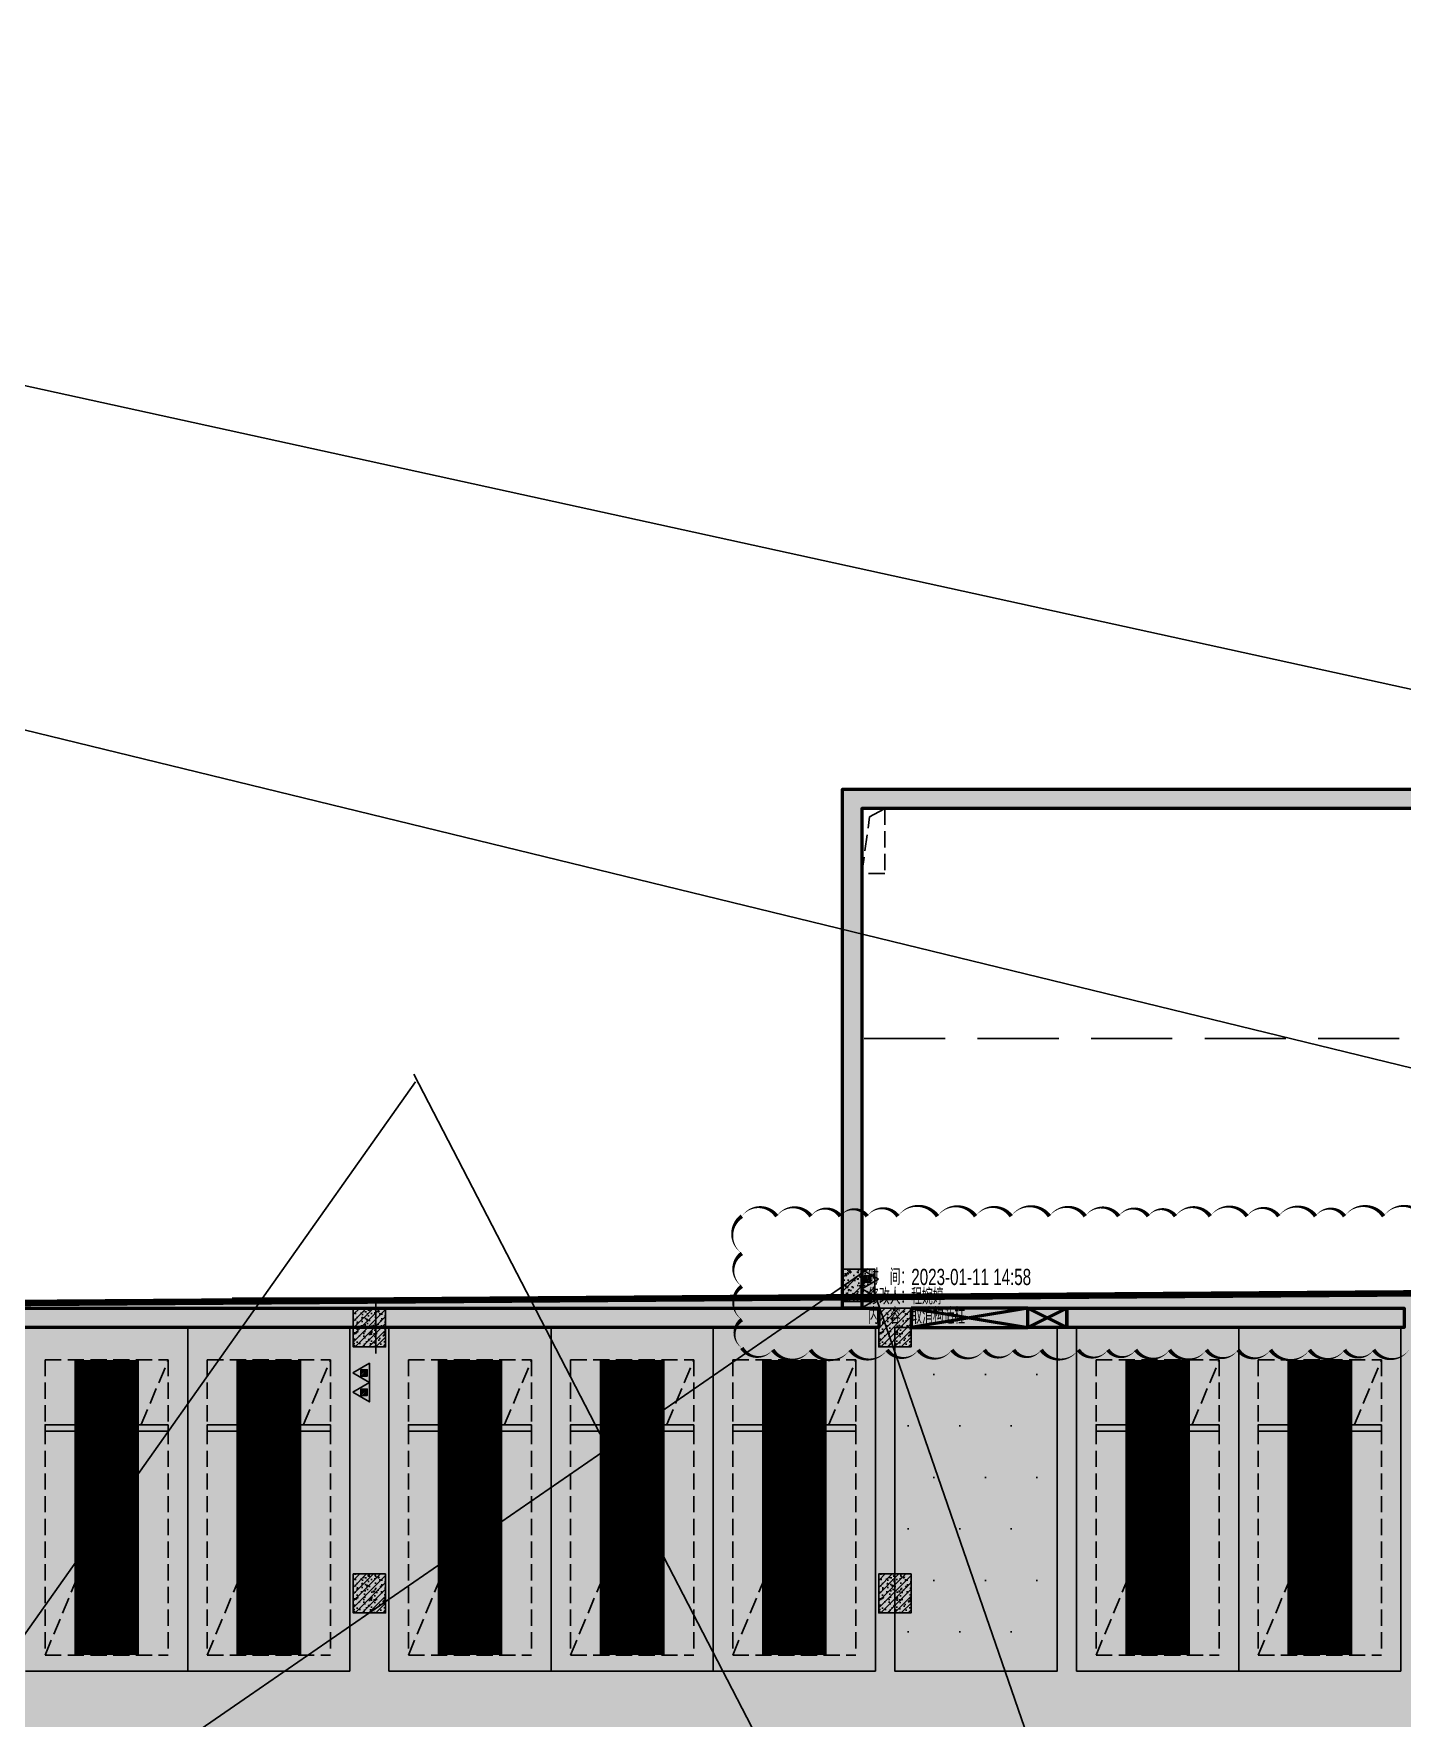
# Model space of a CAD drawing. Extents: x -1338203 to 1886333, y -530034 to 1031844.
# Drawn here: x 597312 to 618408, y 202954 to 228924 of the extents above; entities that cross this region are included whole.
import ezdxf

# ---------------------------------------------------------------- set-up
doc = ezdxf.new("R2010")
doc.units = 0
doc.header["$LTSCALE"] = 1000
doc.header["$MEASUREMENT"] = 0
for name, pattern in [('$2$DASH', [0.35, 0.25, -0.1]), ('A-001-平面B2$0$__DASH', [0.35, 0.25, -0.1]), ('DASH', [0.35, 0.25, -0.1])]:
    doc.linetypes.add(name, pattern=pattern)
for name, color, linetype in [('$0$0A-O-HOLE', 52, 'Continuous'), ('$0$DIM_SYMB', 3, 'Continuous'), ('0A-P-PKNG-LINE', 9, 'Continuous'), ('A-001-平面参照B1$0$0A-ELEV-PATT', 8, 'Continuous'), ('A-001-平面参照B1$0$AUDIT_D_220531184525-2', 40, 'Continuous'), ('p-a-regular', 5, 'Continuous'), ('S001地下一墙柱$0$0S-CW-HATCH', 251, 'Continuous'), ('S001地下一墙柱$0$0S-CW-HATCH-UP', 251, 'Continuous'), ('S001地下一墙柱$0$S001地下一墙柱$0$0S-CC-LINE', 52, 'Continuous'), ('S001地下一墙柱$0$S001地下一墙柱$0$0S-CW-HATCH', 251, 'Continuous'), ('S001地下一墙柱$0$S001地下一墙柱$0$0S-CW-HATCH-UP', 251, 'Continuous'), ('S001地下一墙柱$0$S001地下一墙柱$0$S001地下一墙柱$0$0S-CC-LINE', 52, 'Continuous'), ('负一层消火栓$0$0P-DIM-FH', 3, 'Continuous'), ('负一层消火栓$0$0P-EQUIP-FH', 7, 'Continuous')]:
    doc.layers.add(name, color=color, linetype=linetype)
for name, color, linetype, plot in [('A-17-平面B1$0$AAD-A-MODIFY_20230109', 201, 'Continuous', False), ('A-17-平面B1$0$AAD-A-MODIFY_20230111', 201, 'Continuous', False), ('AAD-A-PROOF', 30, 'Continuous', False)]:
    doc.layers.add(name, color=color, linetype=linetype, plot=plot)
doc.layers.add('p-a-regular-narrow', color=7, linetype='Continuous', true_color=0x9600ff)
doc.layers.add('p-a-wall', color=7, linetype='Continuous', lineweight=50)
doc.layers.add('p-h-walkable', color=7, linetype='Continuous', lineweight=70, true_color=0xf0f0f0)
doc.styles.add('A-17-平面B1$0$AAD-TXT', font='aad-txt.shx', dxfattribs={"width": 0.7, "bigfont": 'aad-hztxt.shx'})
pattern_1 = [(45, (-9296980.81, -620439.075), (-53.0330086, 53.0330086), []), (50, (-9296980.81, -620439.08), (215.1780548, -18.8256405), [22.5, -247.5]), (355, (-9296980.8, -620439.08), (-41.6254, 225.65764), [18, -198]), (100.4514, (-9296962.88, -620440.64), (173.5528145, 206.8318626), [19.122057, -210.3426336]), (46.1842, (-9296980.8, -620379.08), (320.1723146, -49.655704), [33.75, -371.25]), (96.6356, (-9296954.13, -620383.2), (280.398812, 292.235361), [28.683086, -315.5139]), (351.1842, (-9296980.8, -620379.08), (280.398584, 292.23558), [27, -297]), (21, (-9296950.81, -620394.08), (179.0721156, -120.7856672), [22.5, -247.5]), (326, (-9296950.8, -620394.08), (72.9945996, 217.5450135), [18, -198]), (71.4514, (-9296935.89, -620404.14), (252.0667886, 96.759149), [19.122057, -210.3426336]), (37.5, (-9296980.81, -620439.075), (3.6479566, 99.86815615), [0, -195.6, 0, -201, 0, -198.75]), (7.5, (-9296980.81, -620439.08), (78.9208612, 118.3235136), [0, -114.6, 0, -191.1, 0, -75.75]), (327.5, (-9297047.71, -620439.075), (160.14673085, -6.7664615), [0, -75, 0, -234, 0, -310.5]), (317.5, (-9297077.71, -620439.08), (174.9558508, 30.0314947), [0, -97.5, 0, -155.4, 0, -220.5])]

# ---------------------------------------------------------------- blocks, each defined once
blk = doc.blocks.new('A-001-平面参照B1')
at = {"layer": 'A-001-平面参照B1$0$0A-ELEV-PATT'}
h = blk.add_hatch(dxfattribs=at)
h.set_pattern_fill('DOTS', color=256, scale=500)
h.set_pattern_definition([(0, (-766365.4, -306889.1), (396.875, 793.75), [0, -793.75])])
h.paths.add_polyline_path([(-155779, -97910), (-153279, -97910), (-153279, -103210), (-155779, -103210)])
at = {"layer": 'A-001-平面参照B1$0$AUDIT_D_220531184525-2', "ltscale": 0.002}
blk.add_lwpolyline([(-155779, -97910), (-153279, -97910), (-153279, -103210), (-155779, -103210)], close=True, dxfattribs=at)
blk = doc.blocks.new('A$C2C814229')
at = {"layer": '$0$0A-O-HOLE', "linetype": 'DASH'}
blk.add_lwpolyline([(-156288, -89910), (-155935, -89910), (-155935, -90911), (-156288, -90911)], close=True, dxfattribs=at)
blk.add_lwpolyline([(-156287, -90908), (-156169, -90036), (-155935, -89910)], dxfattribs=at)
blk = doc.blocks.new('负一层消火栓$0$$TwtSys$00000546')
h = blk.add_hatch()
h.set_pattern_fill('ANSI31', color=256, scale=200, style=0)
h.set_pattern_definition([(45, (-38543.802, -6670.83), (-17.67767, 17.67767), [])])
h.paths.add_polyline_path([(-65, 174), (65, 174), (65, 44), (-65, 44)])
for points in [[(0, 344), (-198, 0), (198, 0)], [(-65, 174), (65, 174), (65, 44), (-65, 44)]]:
    blk.add_lwpolyline(points, close=True)
blk = doc.blocks.new('负一层消火栓')
at = {"layer": '负一层消火栓$0$0P-DIM-FH'}
for p, q in [((-163779, -97460, 800), (-165994, -97460, 800)), ((-163779, -98310, 800), (-163779, -97460, 800))]:
    blk.add_line(p, q, dxfattribs=at)
at = {"layer": '负一层消火栓$0$0P-EQUIP-FH', "zscale": 0.75}
for p, xscale, yscale, rotation in [((-156288, -97164), 0.75, 0.75, 270), ((-156288, -97461), 0.75, 0.75, 270), ((-163879, -98611, 800), -0.7500000000000013, 0.7500000000000013, 90), ((-163879, -98909, 800), -0.7500000000000013, 0.7500000000000013, 90)]:
    blk.add_blockref('负一层消火栓$0$$TwtSys$00000546', p, dxfattribs=dict(at, xscale=xscale, yscale=yscale, rotation=rotation))
blk = doc.blocks.new('剖面位置')
at = {"layer": '$0$DIM_SYMB', "linetype": '$2$DASH', "ltscale": 5}
blk.add_lwpolyline([(-156254, -93458), (-109911, -93458)], dxfattribs=at)
blk.add_lwpolyline([(-156254, -93458), (-109911, -93458)], dxfattribs=at)
blk = doc.blocks.new('A-17-平面B1')
at = {"layer": 'A-17-平面B1$0$AAD-A-MODIFY_20230109', "color": 6}
for p, q in [((5621, 5292), (18408, 23376)), ((27551, 5783), (18384, 23494))]:
    blk.add_line(p, q, dxfattribs=at)
at = {"layer": 'A-17-平面B1$0$AAD-A-MODIFY_20230111', "color": 4}
for p, q in [((1917, 4309), (25387, 20494)), ((30757, 4845), (25476, 20152))]:
    blk.add_line(p, q, dxfattribs=at)
at = {"layer": 'A-17-平面B1$0$AAD-A-MODIFY_20230111', "color": 4, "char_height": 250, "width": 3000, "attachment_point": 1, "line_spacing_factor": 0.72, "style": 'A-17-平面B1$0$AAD-TXT'}
for s, insert in [('时\u3000间：2023-01-11 14:58', (25387, 20494)), ('修改人：程婉婷', (25387, 20194)), ('内\u3000容：取消构造柱', (25387, 19894))]:
    blk.add_mtext(s, dxfattribs=dict(at, insert=insert))

msp = doc.modelspace()

# ---------------------------------------------------------------- hatches: boundary and pattern name
at = {"layer": 'p-h-walkable', "ltscale": 0.002}
h = msp.add_hatch(color=256, dxfattribs=at)
h.dxf.hatch_style = 1
h.paths.add_polyline_path([(633826.6, 244460.7), (640276.6, 244575.6), (640576.6, 234544.8), (645576.7, 234544.6), (645576.7, 209278.9), (732355.9, 209029), (732355.1, 235229.9), (738506.7, 235229.9), (738506.6, 268838.9), (732734.3, 268838.9), (732734.3, 272898.9), (711963.1, 272898.9), (711963.1, 278984.7), (717256.7, 278984.7), (717256.7, 284049), (733571.6, 284135.6), (733996.6, 290449.1), (739216.6, 290449.1), (739766.6, 284299.1), (754626.6, 284299.1), (755296.6, 290449.1), (760516.6, 290449.1), (760816.6, 283049.1), (760816.3, 275879.2), (775122.6, 275879.2), (776006.6, 274138.9), (776006.6, 259429.1), (778716.6, 259429.1), (778716.6, 238849.1), (783416.6, 238849.1), (783416.6, 237229.1), (782066.6, 237229.1), (782066.6, 234429.1), (779546.6, 234429.1), (779546.6, 237129.1), (773916.6, 237129.1), (773916.6, 243229.1), (764306.6, 243225.6), (764306.6, 236639.1), (760766.6, 236639.1), (760766.6, 234429.1), (758246.6, 234429.1), (758246.6, 238649.1), (762116.6, 238649.1), (762116.6, 243225.6), (748656.6, 243225.6), (748756.3, 207529.1), (800106.6, 207528.9), (800206.7, 201639.7), (812908.2, 202239.1), (812576.6, 180449.3), (744206, 180449.3), (744206, 173439), (728556.7, 173439), (728556.6, 122289.1), (746356.6, 122289.1), (750916.6, 132325.6), (842896.6, 132325.6), (843211.6, 121345.6), (839116.6, 121345.6), (839116.6, 93449.1), (864906.6, 93449.1), (864906.6, 79694), (875856.6, 74929.1), (875856.6, 65749.1), (834560.6, 65749.1), (839142.9, 28436.3), (869465.5, 32160.2), (871163.4, 18334), (873704.3, 18646.1), (877328.9, 5540.2), (761876.2, -8638.5), (761133.2, 2082.3), (764950.9, 5291.5), (763253.1, 19116.3), (799242.7, 23536.1), (793807.6, 65749.1), (750756.6, 65749.1), (751556.6, 81645.6), (636016.6, 81645.6), (636016.6, 96345.6), (629416.6, 96345.6), (629416.6, 118203.2), (622306.6, 118203.2), (622286.6, 139083.2), (644406.6, 137003.2), (644406.6, 129968.2), (656656.6, 129968.2), (656406.6, 138083.2), (712156.6, 138083.2), (711856.6, 184449.1), (581811.6, 184349.1), (581826.6, 197199.1), (585876.6, 197449.1), (585976.6, 209279), (629226.6, 209578.9), (628926.8, 236145.4), (633826.6, 236145.6)])
at = {"layer": 'S001地下一墙柱$0$0S-CW-HATCH'}
h = msp.add_hatch(color=256, dxfattribs=at)
h.dxf.hatch_style = 1
h.paths.add_polyline_path([(609777, 209278.9), (609777, 217278.9), (628926.8, 217278.9), (628926.8, 236145.4), (629226.7, 236145.4), (629226.7, 216978.9), (610077, 216978.9), (610077, 209278.9)])
h = msp.add_hatch(color=2, dxfattribs=at)
h.dxf.hatch_style = 1
h.paths.add_polyline_path([(609777, 209379), (610277, 209379), (610277, 209879), (609777, 209879)])
h = msp.add_hatch(color=256, dxfattribs=at)
h.dxf.hatch_style = 1
h.paths.add_polyline_path([(586476.7, 209278.9), (610336.6, 209278.9), (610336.6, 208979), (586476.7, 208979)])
h = msp.add_hatch(color=256, dxfattribs=at)
h.dxf.hatch_style = 1
h.paths.add_polyline_path([(613236.6, 209279), (618436.6, 209279), (618436.6, 208979.2), (613236.6, 208979.2)])
at = {"layer": 'S001地下一墙柱$0$0S-CW-HATCH-UP'}
h = msp.add_hatch(dxfattribs=at)
h.set_pattern_fill('钢筋混凝土', color=256, scale=30)
h.set_pattern_definition(pattern_1)
h.paths.add_polyline_path([(609777, 209278.9), (609777, 217278.9), (628926.8, 217278.9), (628926.8, 236145.4), (629226.7, 236145.4), (629226.7, 216978.9), (610077, 216978.9), (610077, 209278.9)])
h = msp.add_hatch(dxfattribs=at)
h.set_pattern_fill('钢筋混凝土', color=2, scale=30, pattern_type=2)
h.set_pattern_definition([(45, (314187.8, 76011.77), (-106.06602, 106.06602), []), (50, (314187.8, 76011.77), (215.17805, -18.82564), [22.5, -247.5]), (355, (314187.8, 76011.77), (-41.6254, 225.65764), [18, -198]), (100.4514, (314205.74, 76010.2), (173.55281, 206.83186), [19.12206, -210.34263]), (46.1842, (314187.8, 76071.77), (320.17231, -49.6557), [33.75, -371.25]), (96.6356, (314214.5, 76067.63), (280.3988, 292.23536), [28.6831, -315.5139]), (351.1842, (314187.8, 76071.77), (280.3986, 292.23558), [27, -297]), (21, (314217.8, 76056.77), (179.07212, -120.78567), [22.5, -247.5]), (326, (314217.8, 76056.77), (72.9946, 217.54501), [18, -198]), (71.4514, (314232.73, 76046.7), (252.06679, 96.75915), [19.12206, -210.34263]), (37.5, (314187.81, 76011.766), (3.647957, 99.868156), [1.5, -195.6, 1.5, -201, 1.5, -198.75]), (7.5, (314187.81, 76011.77), (78.92086, 118.323514), [1.5, -114.6, 1.5, -191.1, 1.5, -75.75]), (327.5, (314120.91, 76011.77), (160.14673, -6.766462), [1.5, -75, 1.5, -234, 1.5, -310.5]), (317.5, (314090.9, 76011.77), (174.95585, 30.031495), [1.5, -97.5, 1.5, -155.4, 1.5, -220.5])])
h.paths.add_polyline_path([(609777, 209379), (610277, 209379), (610277, 209879), (609777, 209879)])
h = msp.add_hatch(dxfattribs=at)
h.set_pattern_fill('钢筋混凝土', color=256, scale=30)
h.set_pattern_definition(pattern_1)
h.paths.add_polyline_path([(586476.7, 209278.9), (610336.6, 209278.9), (610336.6, 208979), (586476.7, 208979)])
h = msp.add_hatch(dxfattribs=at)
h.set_pattern_fill('钢筋混凝土', color=256, scale=30)
h.set_pattern_definition([(45, (-9270820.87, -620438.91), (-53.0330086, 53.0330086), []), (50, (-9270820.87, -620438.91), (215.1780548, -18.8256405), [22.5, -247.5]), (355, (-9270820.87, -620438.91), (-41.6254, 225.65764), [18, -198]), (100.4514, (-9270802.94, -620440.48), (173.5528145, 206.8318626), [19.122057, -210.3426336]), (46.1842, (-9270820.87, -620378.9), (320.1723146, -49.655704), [33.75, -371.25]), (96.6356, (-9270794.2, -620383.05), (280.398812, 292.235361), [28.683086, -315.5139]), (351.1842, (-9270820.87, -620378.9), (280.398584, 292.23558), [27, -297]), (21, (-9270790.87, -620393.91), (179.0721156, -120.7856672), [22.5, -247.5]), (326, (-9270790.87, -620393.91), (72.9945996, 217.5450135), [18, -198]), (71.4514, (-9270775.94, -620403.98), (252.0667886, 96.759149), [19.122057, -210.3426336]), (37.5, (-9270820.87, -620438.91), (3.6479566, 99.86815615), [0, -195.6, 0, -201, 0, -198.75]), (7.5, (-9270820.87, -620438.91), (78.9208612, 118.3235136), [0, -114.6, 0, -191.1, 0, -75.75]), (327.5, (-9270887.77, -620438.91), (160.14673085, -6.7664615), [0, -75, 0, -234, 0, -310.5]), (317.5, (-9270917.77, -620438.91), (174.9558508, 30.0314947), [0, -97.5, 0, -155.4, 0, -220.5])])
h.paths.add_polyline_path([(613236.6, 209279), (618436.6, 209279), (618436.6, 208979.2), (613236.6, 208979.2)])
at = {"layer": 'S001地下一墙柱$0$S001地下一墙柱$0$0S-CW-HATCH'}
h = msp.add_hatch(color=256, dxfattribs=at)
h.dxf.hatch_style = 1
h.paths.add_polyline_path([(602736.6, 209279), (602236.6, 209279), (602236.6, 208679), (602736.6, 208679)])
h = msp.add_hatch(color=256, dxfattribs=at)
h.dxf.hatch_style = 1
h.paths.add_polyline_path([(610836.6, 209279), (610336.6, 209279), (610336.6, 208679), (610836.6, 208679)])
h = msp.add_hatch(color=256, dxfattribs=at)
h.dxf.hatch_style = 1
h.paths.add_polyline_path([(602736.6, 205179.1), (602236.6, 205179.1), (602236.6, 204579.1), (602736.6, 204579.1)])
h = msp.add_hatch(color=256, dxfattribs=at)
h.dxf.hatch_style = 1
h.paths.add_polyline_path([(610836.6, 205179.1), (610336.6, 205179.1), (610336.6, 204579.1), (610836.6, 204579.1)])
at = {"layer": 'S001地下一墙柱$0$S001地下一墙柱$0$0S-CW-HATCH-UP'}
h = msp.add_hatch(dxfattribs=at)
h.set_pattern_fill('钢筋混凝土', color=256, scale=30)
h.set_pattern_definition([(45, (635047.33, 218230.776), (-53.03301, 53.03301), []), (50, (635047.33, 218230.78), (215.1781, -18.8256), [22.5, -247.5]), (355, (635047.33, 218230.78), (-41.6254, 225.6576), [18, -198]), (100.4514, (635065.26, 218229.2), (173.5528, 206.8319), [19.122, -210.3426]), (46.1842, (635047.33, 218290.78), (320.1723, -49.6557), [33.75, -371.25]), (96.6356, (635074, 218286.64), (280.3988, 292.2354), [28.683, -315.514]), (351.1842, (635047.33, 218290.78), (280.3986, 292.2356), [27, -297]), (21, (635077.33, 218275.78), (179.0721, -120.7857), [22.5, -247.5]), (326, (635077.33, 218275.78), (72.9946, 217.545), [18, -198]), (71.4514, (635092.25, 218265.71), (252.0668, 96.7591), [19.122, -210.3426]), (37.5, (635047.33, 218230.78), (3.64796, 99.86816), [0, -195.6, 0, -201, 0, -198.75]), (7.5, (635047.33, 218230.78), (78.92086, 118.3235), [0, -114.6, 0, -191.1, 0, -75.75]), (327.5, (634980.43, 218230.78), (160.14673, -6.76646), [0, -75, 0, -234, 0, -310.5]), (317.5, (634950.43, 218230.78), (174.95585, 30.0315), [0, -97.5, 0, -155.4, 0, -220.5])])
h.paths.add_polyline_path([(602736.6, 209279), (602236.6, 209279), (602236.6, 208679), (602736.6, 208679)])
h = msp.add_hatch(dxfattribs=at)
h.set_pattern_fill('钢筋混凝土', color=256, scale=30)
h.set_pattern_definition([(45, (643147.33, 218230.776), (-53.03301, 53.03301), []), (50, (643147.33, 218230.78), (215.1781, -18.8256), [22.5, -247.5]), (355, (643147.33, 218230.78), (-41.6254, 225.6576), [18, -198]), (100.4514, (643165.26, 218229.2), (173.5528, 206.8319), [19.122, -210.3426]), (46.1842, (643147.33, 218290.78), (320.1723, -49.6557), [33.75, -371.25]), (96.6356, (643174, 218286.64), (280.3988, 292.2354), [28.683, -315.514]), (351.1842, (643147.33, 218290.78), (280.3986, 292.2356), [27, -297]), (21, (643177.33, 218275.78), (179.0721, -120.7857), [22.5, -247.5]), (326, (643177.33, 218275.78), (72.9946, 217.545), [18, -198]), (71.4514, (643192.25, 218265.71), (252.0668, 96.7591), [19.122, -210.3426]), (37.5, (643147.33, 218230.78), (3.64796, 99.86816), [0, -195.6, 0, -201, 0, -198.75]), (7.5, (643147.33, 218230.78), (78.92086, 118.3235), [0, -114.6, 0, -191.1, 0, -75.75]), (327.5, (643080.43, 218230.78), (160.14673, -6.76646), [0, -75, 0, -234, 0, -310.5]), (317.5, (643050.43, 218230.78), (174.95585, 30.0315), [0, -97.5, 0, -155.4, 0, -220.5])])
h.paths.add_polyline_path([(610836.6, 209279), (610336.6, 209279), (610336.6, 208679), (610836.6, 208679)])
h = msp.add_hatch(dxfattribs=at)
h.set_pattern_fill('钢筋混凝土', color=256, scale=30)
h.set_pattern_definition([(45, (635047.33, 214130.786), (-53.03301, 53.03301), []), (50, (635047.33, 214130.79), (215.1781, -18.8256), [22.5, -247.5]), (355, (635047.33, 214130.79), (-41.6254, 225.6576), [18, -198]), (100.4514, (635065.26, 214129.22), (173.5528, 206.8319), [19.122, -210.3426]), (46.1842, (635047.33, 214190.79), (320.1723, -49.6557), [33.75, -371.25]), (96.6356, (635074, 214186.65), (280.3988, 292.2354), [28.683, -315.514]), (351.1842, (635047.33, 214190.8), (280.3986, 292.2356), [27, -297]), (21, (635077.33, 214175.79), (179.0721, -120.7857), [22.5, -247.5]), (326, (635077.33, 214175.79), (72.9946, 217.545), [18, -198]), (71.4514, (635092.25, 214165.72), (252.0668, 96.7591), [19.122, -210.3426]), (37.5, (635047.33, 214130.79), (3.64796, 99.86816), [0, -195.6, 0, -201, 0, -198.75]), (7.5, (635047.33, 214130.79), (78.92086, 118.3235), [0, -114.6, 0, -191.1, 0, -75.75]), (327.5, (634980.43, 214130.79), (160.14673, -6.76646), [0, -75, 0, -234, 0, -310.5]), (317.5, (634950.43, 214130.79), (174.95585, 30.0315), [0, -97.5, 0, -155.4, 0, -220.5])])
h.paths.add_polyline_path([(602736.6, 205179.1), (602236.6, 205179.1), (602236.6, 204579.1), (602736.6, 204579.1)])
h = msp.add_hatch(dxfattribs=at)
h.set_pattern_fill('钢筋混凝土', color=256, scale=30)
h.set_pattern_definition([(45, (643147.33, 214130.786), (-53.03301, 53.03301), []), (50, (643147.33, 214130.79), (215.1781, -18.8256), [22.5, -247.5]), (355, (643147.33, 214130.79), (-41.6254, 225.6576), [18, -198]), (100.4514, (643165.26, 214129.22), (173.5528, 206.8319), [19.122, -210.3426]), (46.1842, (643147.33, 214190.79), (320.1723, -49.6557), [33.75, -371.25]), (96.6356, (643174, 214186.65), (280.3988, 292.2354), [28.683, -315.514]), (351.1842, (643147.33, 214190.8), (280.3986, 292.2356), [27, -297]), (21, (643177.33, 214175.79), (179.0721, -120.7857), [22.5, -247.5]), (326, (643177.33, 214175.79), (72.9946, 217.545), [18, -198]), (71.4514, (643192.25, 214165.72), (252.0668, 96.7591), [19.122, -210.3426]), (37.5, (643147.33, 214130.79), (3.64796, 99.86816), [0, -195.6, 0, -201, 0, -198.75]), (7.5, (643147.33, 214130.79), (78.92086, 118.3235), [0, -114.6, 0, -191.1, 0, -75.75]), (327.5, (643080.43, 214130.79), (160.14673, -6.76646), [0, -75, 0, -234, 0, -310.5]), (317.5, (643050.43, 214130.79), (174.95585, 30.0315), [0, -97.5, 0, -155.4, 0, -220.5])])
h.paths.add_polyline_path([(610836.6, 205179.1), (610336.6, 205179.1), (610336.6, 204579.1), (610836.6, 204579.1)])

# ---------------------------------------------------------------- linework, layer by layer
for p, q in [((597186.5, 208979.2), (599686.5, 208979.2)), ((599686.5, 208979.2), (599686.5, 203679.2)), ((599686.5, 208979.2), (599686.5, 203679.2)), ((599686.5, 208979.2), (602186.5, 208979.2)), ((602186.5, 208979.2), (602186.5, 203679.2)), ((602786.5, 208979.2), (602786.5, 203679.2)), ((602786.5, 208979.2), (605286.5, 208979.2)), ((605286.5, 208979.2), (605286.5, 203679.2)), ((605286.5, 208979.2), (605286.5, 203679.2)), ((605286.5, 208979.2), (607786.5, 208979.2)), ((607786.5, 208979.2), (607786.5, 203679.2)), ((607786.5, 208979.2), (607786.5, 203679.2)), ((607786.5, 208979.2), (610286.5, 208979.2)), ((610286.5, 208979.2), (610286.5, 203679.2)), ((613386.5, 208979.2), (613386.5, 203679.2)), ((613386.5, 208979.2), (615886.5, 208979.2)), ((615886.5, 208979.2), (615886.5, 203679.2)), ((615886.5, 208979.2), (615886.5, 203679.2)), ((615886.5, 208979.2), (618386.5, 208979.2)), ((618386.5, 208979.2), (618386.5, 203679.2)), ((597186.5, 203679.2), (599686.5, 203679.2)), ((599686.5, 203679.2), (602186.5, 203679.2)), ((602786.5, 203679.2), (605286.5, 203679.2)), ((605286.5, 203679.2), (607786.5, 203679.2)), ((607786.5, 203679.2), (610286.5, 203679.2)), ((613386.5, 203679.2), (615886.5, 203679.2)), ((615886.5, 203679.2), (618386.5, 203679.2))]:
    msp.add_line(p, q)
at = {"linetype": 'A-001-平面B2$0$__DASH'}
for p, q in [((597486.5, 208479.2), (599386.5, 208479.2)), ((597486.5, 208479.2), (597486.5, 203929.2)), ((599386.5, 208479.2), (599386.5, 203929.2)), ((599986.5, 208479.2), (601886.5, 208479.2)), ((599986.5, 208479.2), (599986.5, 203929.2)), ((601886.5, 208479.2), (601886.5, 203929.2)), ((603086.5, 208479.2), (604986.5, 208479.2)), ((603086.5, 208479.2), (603086.5, 203929.2)), ((604986.5, 208479.2), (604986.5, 203929.2)), ((605586.5, 208479.2), (607486.5, 208479.2)), ((605586.5, 208479.2), (605586.5, 203929.2)), ((607486.5, 208479.2), (607486.5, 203929.2)), ((608086.5, 208479.2), (609986.5, 208479.2)), ((608086.5, 208479.2), (608086.5, 203929.2)), ((609986.5, 208479.2), (609986.5, 203929.2)), ((613686.5, 208479.2), (615586.5, 208479.2)), ((613686.5, 208479.2), (613686.5, 203929.2)), ((615586.5, 208479.2), (615586.5, 203929.2)), ((616186.5, 208479.2), (618086.5, 208479.2)), ((616186.5, 208479.2), (616186.5, 203929.2)), ((618086.5, 208479.2), (618086.5, 203929.2)), ((597486.5, 203929.2), (599386.5, 203929.2)), ((599986.5, 203929.2), (601886.5, 203929.2)), ((603086.5, 203929.2), (604986.5, 203929.2)), ((605586.5, 203929.2), (607486.5, 203929.2)), ((608086.5, 203929.2), (609986.5, 203929.2)), ((613686.5, 203929.2), (615586.5, 203929.2)), ((616186.5, 203929.2), (618086.5, 203929.2))]:
    msp.add_line(p, q, dxfattribs=at)
for points in [[(597486.5, 203929.2), (599386.5, 208479.2)], [(599986.5, 203929.2), (601886.5, 208479.2)], [(603086.5, 203929.2), (604986.5, 208479.2)], [(605586.5, 203929.2), (607486.5, 208479.2)], [(608086.5, 203929.2), (609986.5, 208479.2)], [(613686.5, 203929.2), (615586.5, 208479.2)], [(616186.5, 203929.2), (618086.5, 208479.2)]]:
    msp.add_lwpolyline(points, dxfattribs=at)
for points in [[(599386.5, 207479.2), (597486.5, 207479.2), (597486.5, 207379.2), (599386.5, 207379.2)], [(601886.5, 207479.2), (599986.5, 207479.2), (599986.5, 207379.2), (601886.5, 207379.2)], [(604986.5, 207479.2), (603086.5, 207479.2), (603086.5, 207379.2), (604986.5, 207379.2)], [(607486.5, 207479.2), (605586.5, 207479.2), (605586.5, 207379.2), (607486.5, 207379.2)], [(609986.5, 207479.2), (608086.5, 207479.2), (608086.5, 207379.2), (609986.5, 207379.2)], [(615586.5, 207479.2), (613686.5, 207479.2), (613686.5, 207379.2), (615586.5, 207379.2)], [(618086.5, 207479.2), (616186.5, 207479.2), (616186.5, 207379.2), (618086.5, 207379.2)]]:
    msp.add_lwpolyline(points, close=True)
at = {"layer": 'AAD-A-PROOF', "color": 241, "ltscale": 0.002}
for p in [(627635.7, 210761.8), (639297.6, 214263.9)]:
    msp.add_line(p, (380309.5, 271048.6), dxfattribs=at)
at = {"layer": 'AAD-A-PROOF', "color": 241}
msp.add_lwpolyline([(618510.8, 208633.7, 0, 61.8, -0.5205671), (617965.2, 208633.7, 0, 61.8, -0.5205671), (617516.8, 208633.7, 0, 61.8, -0.5205671), (616976.1, 208633.7, 0, 61.8, -0.5205671), (616375.2, 208633.7, 0, 61.8, -0.5205671), (615875.7, 208633.7, 0, 61.8, -0.5205671), (615387.2, 208633.7, 0, 61.8, -0.5205671), (614819.7, 208633.7, 0, 61.8, -0.5205671), (614297, 208633.7, 0, 61.8, -0.5205671), (613868.5, 208633.7, 0, 61.8, -0.5205671), (613413.6, 208633.7, 0, 61.8, -0.5205671), (612841.8, 208633.7, 0, 61.8, -0.5205671), (612416.9, 208633.7, 0, 61.8, -0.5205671), (611964.9, 208633.7, 0, 61.8, -0.5205671), (611464.5, 208633.7, 0, 61.8, -0.5205671), (610945.6, 208633.7, 0, 61.8, -0.5205671), (610465.9, 208633.7, 0, 61.8, -0.5205671), (609894.2, 208633.7, 0, 61.8, -0.5205671), (609283.2, 208633.7, 0, 61.8, -0.5205671), (608702.9, 208633.7, 0, 61.8, -0.5205671), (608227.7, 208663.6, 0, 61.8, -0.5205671), (608227.7, 209099.9, 0, 61.8, -0.5205671), (608227.7, 209614.4, 0, 61.8, -0.5205671), (608227.7, 210120.3, 0, 61.8, -0.5205671), (608227.7, 210694, 0, 61.8, -0.5205671), (608765.4, 210694, 0, 61.8, -0.5205671), (609292.1, 210694, 0, 61.8, -0.5205671), (609745.2, 210694, 0, 61.8, -0.5205671), (610159.6, 210694, 0, 61.8, -0.5205671), (610632.5, 210694, 0, 61.8, -0.5205671), (611243.1, 210694, 0, 61.8, -0.5205671), (611830.3, 210694, 0, 61.8, -0.5205671), (612378.9, 210694, 0, 61.8, -0.5205671), (612969, 210694, 0, 61.8, -0.5205671), (613520, 210694, 0, 61.8, -0.5205671), (614036.1, 210694, 0, 61.8, -0.5205671), (614492.4, 210694, 0, 61.8, -0.5205671), (614910.5, 210694, 0, 61.8, -0.5205671), (615447.2, 210694, 0, 61.8, -0.5205671), (616015, 210694, 0, 61.8, -0.5205671), (616502.7, 210694, 0, 61.8, -0.5205671), (617070.6, 210694, 0, 61.8, -0.5205671), (617517.9, 210694, 0, 61.8, -0.5205671), (618120.1, 210694, 0, 61.8, -0.5205671), (618730.1, 210694, 0, 61.8, -0.5205671)], format="xyseb", dxfattribs=at)
at = {"layer": 'p-a-regular', "ltscale": 0.002, "const_width": 1000}
for points in [[(600936.5, 208479.2), (600936.5, 203929.2)], [(604036.5, 208479.2), (604036.5, 203929.2)], [(609036.5, 208479.2), (609036.5, 203929.2)], [(614636.5, 208479.2), (614636.5, 203929.2)], [(617136.5, 208479.2), (617136.5, 203929.2)]]:
    msp.add_lwpolyline(points, dxfattribs=at)
at = {"layer": 'p-a-regular-narrow', "ltscale": 0.002, "const_width": 1000}
for points in [[(598436.5, 208479.2), (598436.5, 203929.2)], [(606536.5, 208479.2), (606536.5, 203929.2)]]:
    msp.add_lwpolyline(points, dxfattribs=at)
at = {"layer": 'p-a-wall'}
for p, q in [((612636.6, 209279), (610836.6, 208979)), ((610836.6, 209279), (612636.6, 208979)), ((612635.9, 209278.9), (613236.6, 208979.2)), ((613236.6, 209279), (612636.6, 208979.2))]:
    msp.add_line(p, q, dxfattribs=at)
at = {"layer": 'p-a-wall', "elevation": 0, "flags": 128}
msp.add_lwpolyline([(609777, 209278.9), (609777, 217278.9), (628926.8, 217278.9), (628926.8, 236145.4), (629226.7, 236145.4), (629226.7, 216978.9), (610077, 216978.9), (610077, 209278.9)], close=True, dxfattribs=at)
at = {"layer": 'p-a-wall', "elevation": 0}
msp.add_lwpolyline([(586476.7, 209278.9), (610336.6, 209278.9), (610336.6, 208979), (586476.7, 208979)], close=True, dxfattribs=at)
at = {"layer": 'p-a-wall'}
for points in [[(610836.6, 209279), (610836.6, 208979), (612636.6, 208979), (612636.6, 209279)], [(612636.6, 209279), (613236.6, 209279), (613236.6, 208979.2), (612636.6, 208979.2)], [(613236.6, 209279), (618436.6, 209279), (618436.6, 208979.2), (613236.6, 208979.2)]]:
    msp.add_lwpolyline(points, close=True, dxfattribs=at)
at = {"layer": 'p-h-walkable', "ltscale": 0.002, "const_width": 100}
msp.add_lwpolyline([(711856.6, 184449.1), (581811.6, 184349.1), (581826.6, 197199.1), (585876.6, 197449.1), (585976.6, 209279), (629226.6, 209578.9), (628926.8, 236145.4), (633826.6, 236145.6), (633826.6, 244460.7), (640276.6, 244575.6), (640576.6, 234544.8), (645576.7, 234544.6), (645576.7, 209278.9), (732355.9, 209029)], dxfattribs=at)
at = {"layer": 'S001地下一墙柱$0$S001地下一墙柱$0$0S-CC-LINE'}
for points in [[(602736.6, 209279), (602236.6, 209279), (602236.6, 208679), (602736.6, 208679)], [(610836.6, 209279), (610336.6, 209279), (610336.6, 208679), (610836.6, 208679)], [(602736.6, 205179.1), (602236.6, 205179.1), (602236.6, 204579.1), (602736.6, 204579.1)], [(610836.6, 205179.1), (610336.6, 205179.1), (610336.6, 204579.1), (610836.6, 204579.1)]]:
    msp.add_lwpolyline(points, close=True, dxfattribs=at)
at = {"layer": 'S001地下一墙柱$0$S001地下一墙柱$0$S001地下一墙柱$0$0S-CC-LINE', "color": 2}
msp.add_lwpolyline([(609777, 209379), (610277, 209379), (610277, 209879), (609777, 209879)], close=True, dxfattribs=at)

# ---------------------------------------------------------------- block references
msp.add_blockref('A-001-平面参照B1', (766365.4, 306889.1))
at = {"ltscale": 0.002}
for name, p in [('负一层消火栓', (766365.4, 306889.1)), ('A-17-平面B1', (584786.6, 189389.1))]:
    msp.add_blockref(name, p, dxfattribs=at)
at = {"layer": '0A-P-PKNG-LINE', "ltscale": 0.002}
msp.add_blockref('A$C2C814229', (766365.4, 306889.1), dxfattribs=at)
at = {"layer": 'AAD-A-PROOF'}
msp.add_blockref('剖面位置', (766365.4, 306889.1), dxfattribs=at)

doc.saveas('drawing.dxf')
